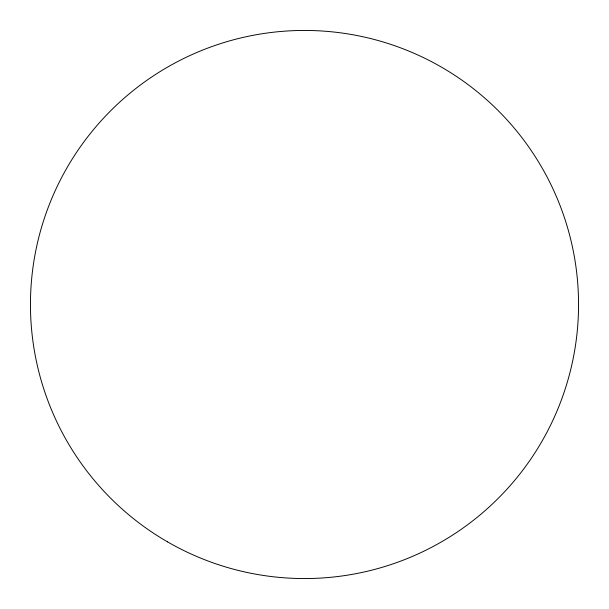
<?xml version="1.0" encoding="UTF-8"?>
<svg xmlns="http://www.w3.org/2000/svg" width="609" height="609" viewBox="0 0 609 609"><rect width="100%" height="100%" fill="white"/><g stroke="black" fill="none" stroke-linecap="round" stroke-linejoin="round"><path stroke-width="0.91" d="M167.475 541.835A274.05 274.05 0 0 0 578.55 304.5A274.05 274.05 0 0 0 167.475 67.165A274.05 274.05 0 0 0 167.475 541.835"/></g></svg>
